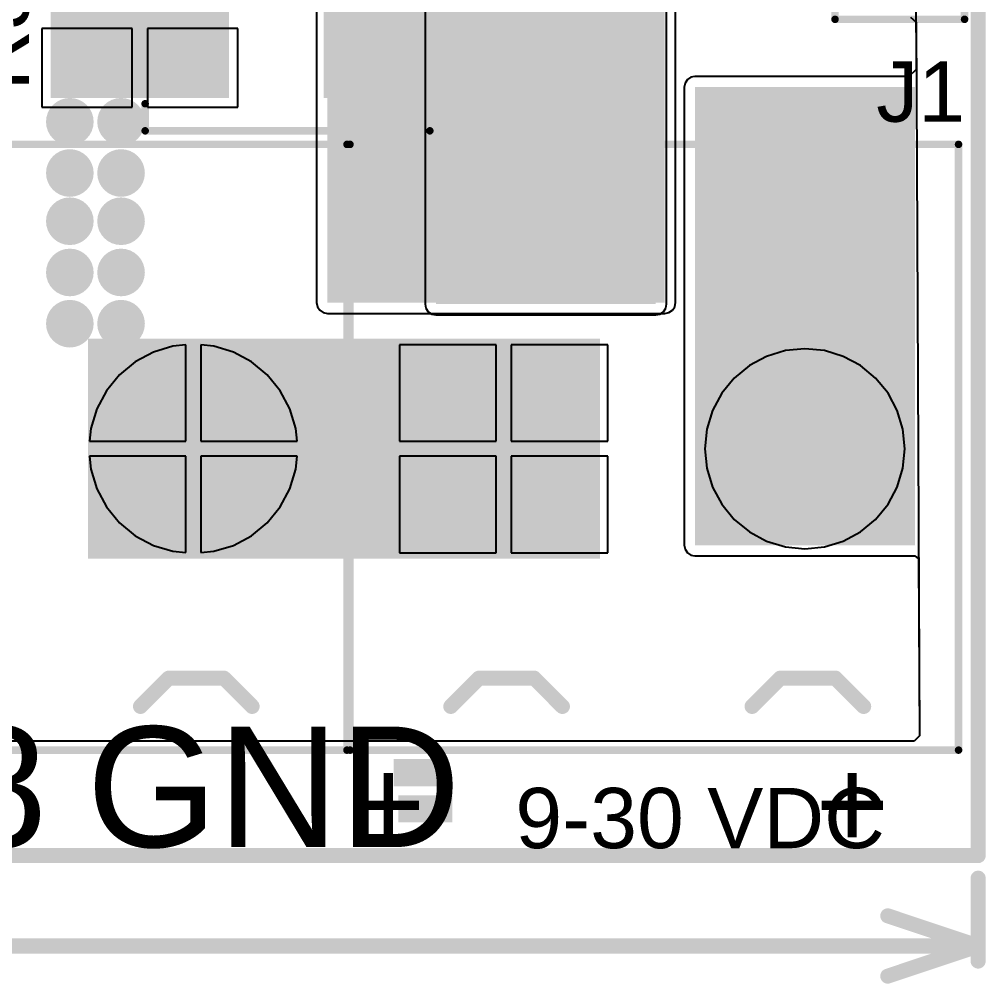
# Model space of a CAD drawing. Header units: millimetres. Extents: x -0.29 to 3.46, y -0.11 to 2.46.
# Drawn here: x 2.817 to 3.459, y -0.085 to 0.555 of the extents above; entities that cross this region are included whole.
import ezdxf

# ---------------------------------------------------------------- set-up
doc = ezdxf.new("R2010")
doc.units = ezdxf.units.MM
doc.header["$MEASUREMENT"] = 0
for name, color, linetype in [('BottomLayer', 5, 'Continuous'), ('BottomPaste', 16, 'Continuous'), ('BottomSolder', 6, 'Continuous'), ('Mechanical1', 6, 'Continuous'), ('Mechanical2', 216, 'Continuous'), ('MultiLayer', 9, 'Continuous'), ('PadHoleLayer', 156, 'Continuous'), ('TopLayer', 1, 'Continuous'), ('TopOverlay', 2, 'Continuous'), ('TopPaste', 8, 'Continuous'), ('TopSolder', 216, 'Continuous'), ('ViaHoleLayer', 16, 'Continuous')]:
    doc.layers.add(name, color=color, linetype=linetype)
doc.styles.add('Arial', font='arial.ttf', dxfattribs={"height": 0.2})

# ---------------------------------------------------------------- blocks, each defined once
blk = doc.blocks.new('P____4_P___83')
at = {"layer": 'TopLayer'}
h = blk.add_hatch(color=1, dxfattribs=at)
edge = h.paths.add_edge_path()
edge.add_arc((-0.14764, 0), 0.0315, 0, 360)
h = blk.add_hatch(color=1, dxfattribs=at)
edge = h.paths.add_edge_path()
edge.add_arc((-0.04921, 0), 0.0315, 0, 360)
h = blk.add_hatch(color=1, dxfattribs=at)
edge = h.paths.add_edge_path()
edge.add_arc((0.04921, 0), 0.0315, 0, 360)
h = blk.add_hatch(color=1, dxfattribs=at)
edge = h.paths.add_edge_path()
edge.add_arc((0.14764, 0), 0.0315, 0, 360)
at = {"layer": 'TopPaste'}
h = blk.add_hatch(color=8, dxfattribs=at)
edge = h.paths.add_edge_path()
edge.add_arc((-0.14764, 0), 0.0315, 0, 360)
h = blk.add_hatch(color=8, dxfattribs=at)
edge = h.paths.add_edge_path()
edge.add_arc((-0.04921, 0), 0.0315, 0, 360)
h = blk.add_hatch(color=8, dxfattribs=at)
edge = h.paths.add_edge_path()
edge.add_arc((0.04921, 0), 0.0315, 0, 360)
h = blk.add_hatch(color=8, dxfattribs=at)
edge = h.paths.add_edge_path()
edge.add_arc((0.14764, 0), 0.0315, 0, 360)
at = {"layer": 'TopSolder'}
h = blk.add_hatch(color=216, dxfattribs=at)
edge = h.paths.add_edge_path()
edge.add_arc((-0.14764, 0), 0.0355, 0, 360)
h = blk.add_hatch(color=216, dxfattribs=at)
edge = h.paths.add_edge_path()
edge.add_arc((-0.04921, 0), 0.0355, 0, 360)
h = blk.add_hatch(color=216, dxfattribs=at)
edge = h.paths.add_edge_path()
edge.add_arc((0.04921, 0), 0.0355, 0, 360)
h = blk.add_hatch(color=216, dxfattribs=at)
edge = h.paths.add_edge_path()
edge.add_arc((0.14764, 0), 0.0355, 0, 360)
at = {"layer": 'TopOverlay', "const_width": 0.005}
for points in [[(0.19, 0.043), (-0.19, 0.043)], [(-0.19, -0.043), (-0.19, 0.043)], [(0.19, -0.043), (0.19, 0.043)], [(-0.196, -0.005), (-0.201, 0)], [(-0.201, -0.01), (-0.201, 0)], [(-0.201, -0.01), (-0.196, -0.005)], [(0.19, -0.043), (-0.19, -0.043)]]:
    blk.add_lwpolyline(points, dxfattribs=at)
at = {"layer": 'TopOverlay', "const_width": 0.0025}
for points in [[(-0.19125, 0.043, 1), (-0.18875, 0.043, 1)], [(-0.19125, 0.043, 1), (-0.18875, 0.043, 1)], [(0.18875, 0.043, 1), (0.19125, 0.043, 1)], [(0.18875, 0.043, 1), (0.19125, 0.043, 1)], [(-0.20225, 0, 1), (-0.19975, 0, 1)], [(-0.20225, 0, 1), (-0.19975, 0, 1)], [(-0.19725, -0.005, 1), (-0.19475, -0.005, 1)], [(-0.19725, -0.005, 1), (-0.19475, -0.005, 1)], [(-0.20225, -0.01, 1), (-0.19975, -0.01, 1)], [(-0.20225, -0.01, 1), (-0.19975, -0.01, 1)], [(-0.19125, -0.043, 1), (-0.18875, -0.043, 1)], [(-0.19125, -0.043, 1), (-0.18875, -0.043, 1)], [(0.18875, -0.043, 1), (0.19125, -0.043, 1)], [(0.18875, -0.043, 1), (0.19125, -0.043, 1)]]:
    blk.add_lwpolyline(points, format="xyb", close=True, dxfattribs=at)
blk = doc.blocks.new('DB128L_5_08_3P_BK_S_86')
at = {"layer": 'BottomLayer'}
blk.add_hatch(color=5, dxfattribs=at).paths.add_polyline_path([(-0.14094, 0.05906), (-0.14094, -0.05906), (-0.25906, -0.05906), (-0.25906, 0.05906)])
h = blk.add_hatch(color=5, dxfattribs=at)
edge = h.paths.add_edge_path()
edge.add_arc((0, 0), 0.05906, 0, 360)
h = blk.add_hatch(color=5, dxfattribs=at)
edge = h.paths.add_edge_path()
edge.add_arc((0.2, 0), 0.05906, 0, 360)
at = {"layer": 'BottomSolder'}
blk.add_hatch(color=6, dxfattribs=at).paths.add_polyline_path([(-0.13694, 0.06306), (-0.13694, -0.06306), (-0.26306, -0.06306), (-0.26306, 0.06306)])
h = blk.add_hatch(color=6, dxfattribs=at)
edge = h.paths.add_edge_path()
edge.add_arc((0, 0), 0.06306, 0, 360)
h = blk.add_hatch(color=6, dxfattribs=at)
edge = h.paths.add_edge_path()
edge.add_arc((0.2, 0), 0.06306, 0, 360)
at = {"layer": 'MultiLayer'}
blk.add_hatch(color=9, dxfattribs=at).paths.add_polyline_path([(-0.14094, 0.05906), (-0.14094, -0.05906), (-0.25906, -0.05906), (-0.25906, 0.05906)])
h = blk.add_hatch(color=9, dxfattribs=at)
edge = h.paths.add_edge_path()
edge.add_arc((0, 0), 0.05906, 0, 360)
h = blk.add_hatch(color=9, dxfattribs=at)
edge = h.paths.add_edge_path()
edge.add_arc((0.2, 0), 0.05906, 0, 360)
at = {"layer": 'PadHoleLayer'}
h = blk.add_hatch(color=156, dxfattribs=at)
edge = h.paths.add_edge_path()
edge.add_arc((-0.2, 0), 0.0315, 0, 360)
h = blk.add_hatch(color=156, dxfattribs=at)
edge = h.paths.add_edge_path()
edge.add_arc((0, 0), 0.0315, 0, 360)
h = blk.add_hatch(color=156, dxfattribs=at)
edge = h.paths.add_edge_path()
edge.add_arc((0.2, 0), 0.0315, 0, 360)
at = {"layer": 'TopLayer'}
blk.add_hatch(color=1, dxfattribs=at).paths.add_polyline_path([(-0.14094, 0.05906), (-0.14094, -0.05906), (-0.25906, -0.05906), (-0.25906, 0.05906)])
h = blk.add_hatch(color=1, dxfattribs=at)
edge = h.paths.add_edge_path()
edge.add_arc((0, 0), 0.05906, 0, 360)
h = blk.add_hatch(color=1, dxfattribs=at)
edge = h.paths.add_edge_path()
edge.add_arc((0.2, 0), 0.05906, 0, 360)
at = {"layer": 'TopSolder'}
blk.add_hatch(color=216, dxfattribs=at).paths.add_polyline_path([(-0.13694, 0.06306), (-0.13694, -0.06306), (-0.26306, -0.06306), (-0.26306, 0.06306)])
h = blk.add_hatch(color=216, dxfattribs=at)
edge = h.paths.add_edge_path()
edge.add_arc((0, 0), 0.06306, 0, 360)
h = blk.add_hatch(color=216, dxfattribs=at)
edge = h.paths.add_edge_path()
edge.add_arc((0.2, 0), 0.06306, 0, 360)
at = {"layer": 'TopOverlay'}
for points, const_width in [([(-0.302, 0.202), (0.302, 0.202)], 0.005), ([(-0.302, -0.2), (-0.302, 0.202)], 0.005), ([(0.302, -0.2), (0.302, 0.202)], 0.005), ([(-0.23508, -0.171), (-0.21632, -0.15223)], 0.01), ([(-0.21632, -0.15223), (-0.17977, -0.15223)], 0.01), ([(-0.17977, -0.15223), (-0.161, -0.171)], 0.01), ([(-0.03508, -0.171), (-0.01632, -0.15223)], 0.01), ([(-0.01632, -0.15223), (0.02023, -0.15223)], 0.01), ([(0.02023, -0.15223), (0.039, -0.171)], 0.01), ([(0.16492, -0.171), (0.18368, -0.15223)], 0.01), ([(0.18368, -0.15223), (0.22023, -0.15223)], 0.01), ([(0.22023, -0.15223), (0.239, -0.171)], 0.01), ([(-0.302, -0.2), (0.302, -0.2)], 0.005)]:
    blk.add_lwpolyline(points, dxfattribs=dict(at, const_width=const_width))
for points, const_width in [([(-0.30325, 0.202, 1), (-0.30075, 0.202, 1)], 0.0025), ([(-0.30325, 0.202, 1), (-0.30075, 0.202, 1)], 0.0025), ([(0.30075, 0.202, 1), (0.30325, 0.202, 1)], 0.0025), ([(0.30075, 0.202, 1), (0.30325, 0.202, 1)], 0.0025), ([(-0.21882, -0.15223, 1), (-0.21382, -0.15223, 1)], 0.005), ([(-0.21882, -0.15223, 1), (-0.21382, -0.15223, 1)], 0.005), ([(-0.18227, -0.15223, 1), (-0.17727, -0.15223, 1)], 0.005), ([(-0.18227, -0.15223, 1), (-0.17727, -0.15223, 1)], 0.005), ([(-0.01882, -0.15223, 1), (-0.01382, -0.15223, 1)], 0.005), ([(-0.01882, -0.15223, 1), (-0.01382, -0.15223, 1)], 0.005), ([(0.01773, -0.15223, 1), (0.02273, -0.15223, 1)], 0.005), ([(0.01773, -0.15223, 1), (0.02273, -0.15223, 1)], 0.005), ([(0.18118, -0.15223, 1), (0.18618, -0.15223, 1)], 0.005), ([(0.18118, -0.15223, 1), (0.18618, -0.15223, 1)], 0.005), ([(0.21773, -0.15223, 1), (0.22273, -0.15223, 1)], 0.005), ([(0.21773, -0.15223, 1), (0.22273, -0.15223, 1)], 0.005), ([(-0.23758, -0.171, 1), (-0.23258, -0.171, 1)], 0.005), ([(-0.1635, -0.171, 1), (-0.1585, -0.171, 1)], 0.005), ([(-0.03758, -0.171, 1), (-0.03258, -0.171, 1)], 0.005), ([(0.0365, -0.171, 1), (0.0415, -0.171, 1)], 0.005), ([(0.16242, -0.171, 1), (0.16742, -0.171, 1)], 0.005), ([(0.2365, -0.171, 1), (0.2415, -0.171, 1)], 0.005), ([(-0.30325, -0.2, 1), (-0.30075, -0.2, 1)], 0.0025), ([(-0.30325, -0.2, 1), (-0.30075, -0.2, 1)], 0.0025), ([(0.30075, -0.2, 1), (0.30325, -0.2, 1)], 0.0025), ([(0.30075, -0.2, 1), (0.30325, -0.2, 1)], 0.0025)]:
    blk.add_lwpolyline(points, format="xyb", close=True, dxfattribs=dict(at, const_width=const_width))
blk = doc.blocks.new('DB128L_5_08_2P_BK_S_91')
at = {"layer": 'BottomLayer'}
blk.add_hatch(color=5, dxfattribs=at).paths.add_polyline_path([(-0.04094, 0.05906), (-0.04094, -0.05906), (-0.15906, -0.05906), (-0.15906, 0.05906)])
h = blk.add_hatch(color=5, dxfattribs=at)
edge = h.paths.add_edge_path()
edge.add_arc((0.1, 0), 0.05906, 0, 360)
at = {"layer": 'BottomSolder'}
blk.add_hatch(color=6, dxfattribs=at).paths.add_polyline_path([(-0.03694, 0.06306), (-0.03694, -0.06306), (-0.16306, -0.06306), (-0.16306, 0.06306)])
h = blk.add_hatch(color=6, dxfattribs=at)
edge = h.paths.add_edge_path()
edge.add_arc((0.1, 0), 0.06306, 0, 360)
at = {"layer": 'MultiLayer'}
blk.add_hatch(color=9, dxfattribs=at).paths.add_polyline_path([(-0.04094, 0.05906), (-0.04094, -0.05906), (-0.15906, -0.05906), (-0.15906, 0.05906)])
h = blk.add_hatch(color=9, dxfattribs=at)
edge = h.paths.add_edge_path()
edge.add_arc((0.1, 0), 0.05906, 0, 360)
at = {"layer": 'PadHoleLayer'}
h = blk.add_hatch(color=156, dxfattribs=at)
edge = h.paths.add_edge_path()
edge.add_arc((-0.1, 0), 0.0315, 0, 360)
h = blk.add_hatch(color=156, dxfattribs=at)
edge = h.paths.add_edge_path()
edge.add_arc((0.1, 0), 0.0315, 0, 360)
at = {"layer": 'TopLayer'}
blk.add_hatch(color=1, dxfattribs=at).paths.add_polyline_path([(-0.04094, 0.05906), (-0.04094, -0.05906), (-0.15906, -0.05906), (-0.15906, 0.05906)])
h = blk.add_hatch(color=1, dxfattribs=at)
edge = h.paths.add_edge_path()
edge.add_arc((0.1, 0), 0.05906, 0, 360)
at = {"layer": 'TopSolder'}
blk.add_hatch(color=216, dxfattribs=at).paths.add_polyline_path([(-0.03694, 0.06306), (-0.03694, -0.06306), (-0.16306, -0.06306), (-0.16306, 0.06306)])
h = blk.add_hatch(color=216, dxfattribs=at)
edge = h.paths.add_edge_path()
edge.add_arc((0.1, 0), 0.06306, 0, 360)
at = {"layer": 'TopOverlay'}
for points, const_width in [([(-0.202, 0.202), (0.202, 0.202)], 0.005), ([(-0.202, -0.2), (-0.202, 0.202)], 0.005), ([(0.202, -0.2), (0.202, 0.202)], 0.005), ([(-0.13508, -0.171), (-0.11632, -0.15223)], 0.01), ([(-0.11632, -0.15223), (-0.07977, -0.15223)], 0.01), ([(-0.07977, -0.15223), (-0.061, -0.171)], 0.01), ([(0.06492, -0.171), (0.08368, -0.15223)], 0.01), ([(0.08368, -0.15223), (0.12023, -0.15223)], 0.01), ([(0.12023, -0.15223), (0.139, -0.171)], 0.01), ([(-0.202, -0.2), (0.202, -0.2)], 0.005)]:
    blk.add_lwpolyline(points, dxfattribs=dict(at, const_width=const_width))
for points, const_width in [([(-0.20325, 0.202, 1), (-0.20075, 0.202, 1)], 0.0025), ([(-0.20325, 0.202, 1), (-0.20075, 0.202, 1)], 0.0025), ([(0.20075, 0.202, 1), (0.20325, 0.202, 1)], 0.0025), ([(0.20075, 0.202, 1), (0.20325, 0.202, 1)], 0.0025), ([(-0.11882, -0.15223, 1), (-0.11382, -0.15223, 1)], 0.005), ([(-0.11882, -0.15223, 1), (-0.11382, -0.15223, 1)], 0.005), ([(-0.08227, -0.15223, 1), (-0.07727, -0.15223, 1)], 0.005), ([(-0.08227, -0.15223, 1), (-0.07727, -0.15223, 1)], 0.005), ([(0.08118, -0.15223, 1), (0.08618, -0.15223, 1)], 0.005), ([(0.08118, -0.15223, 1), (0.08618, -0.15223, 1)], 0.005), ([(0.11773, -0.15223, 1), (0.12273, -0.15223, 1)], 0.005), ([(0.11773, -0.15223, 1), (0.12273, -0.15223, 1)], 0.005), ([(-0.13758, -0.171, 1), (-0.13258, -0.171, 1)], 0.005), ([(-0.0635, -0.171, 1), (-0.0585, -0.171, 1)], 0.005), ([(0.06242, -0.171, 1), (0.06742, -0.171, 1)], 0.005), ([(0.1365, -0.171, 1), (0.1415, -0.171, 1)], 0.005), ([(-0.20325, -0.2, 1), (-0.20075, -0.2, 1)], 0.0025), ([(-0.20325, -0.2, 1), (-0.20075, -0.2, 1)], 0.0025), ([(0.20075, -0.2, 1), (0.20325, -0.2, 1)], 0.0025), ([(0.20075, -0.2, 1), (0.20325, -0.2, 1)], 0.0025)]:
    blk.add_lwpolyline(points, format="xyb", close=True, dxfattribs=dict(at, const_width=const_width))
blk = doc.blocks.new('F____1812__B_95')
at = {"layer": 'BottomLayer'}
for points in [[(-0.13307, 0.06299), (-0.06299, 0.06299), (-0.06299, -0.06299), (-0.13307, -0.06299)], [(0.06299, 0.06299), (0.13307, 0.06299), (0.13307, -0.06299), (0.06299, -0.06299)]]:
    blk.add_hatch(color=5, dxfattribs=at).paths.add_polyline_path(points)
at = {"layer": 'BottomPaste'}
for points in [[(-0.13307, 0.06299), (-0.06299, 0.06299), (-0.06299, -0.06299), (-0.13307, -0.06299)], [(0.06299, 0.06299), (0.13307, 0.06299), (0.13307, -0.06299), (0.06299, -0.06299)]]:
    blk.add_hatch(color=16, dxfattribs=at).paths.add_polyline_path(points)
at = {"layer": 'BottomSolder'}
for points in [[(-0.13707, 0.06699), (-0.05899, 0.06699), (-0.05899, -0.06699), (-0.13707, -0.06699)], [(0.05899, 0.06699), (0.13707, 0.06699), (0.13707, -0.06699), (0.05899, -0.06699)]]:
    blk.add_hatch(color=6, dxfattribs=at).paths.add_polyline_path(points)
blk = doc.blocks.new('SMB__109')
at = {"layer": 'TopLayer'}
for points in [[(-0.14567, -0.04724), (-0.14567, 0.04724), (-0.03543, 0.04724), (-0.03543, -0.04724)], [(0.03543, -0.04724), (0.03543, 0.04724), (0.14567, 0.04724), (0.14567, -0.04724)]]:
    blk.add_hatch(color=1, dxfattribs=at).paths.add_polyline_path(points)
at = {"layer": 'TopOverlay'}
for points in [[(0.102, 0.049), (0.19, 0.049), (0.19, 0.075), (0.102, 0.075)], [(0.147, -0.065), (0.19, -0.065), (0.19, 0.053), (0.147, 0.053)], [(0.102, -0.075), (0.19, -0.075), (0.19, -0.049), (0.102, -0.049)]]:
    blk.add_hatch(color=2, dxfattribs=at).paths.add_polyline_path(points)
at = {"layer": 'TopPaste'}
for points in [[(-0.14567, -0.04724), (-0.14567, 0.04724), (-0.03543, 0.04724), (-0.03543, -0.04724)], [(0.03543, -0.04724), (0.03543, 0.04724), (0.14567, 0.04724), (0.14567, -0.04724)]]:
    blk.add_hatch(color=8, dxfattribs=at).paths.add_polyline_path(points)
at = {"layer": 'TopSolder'}
for points in [[(-0.14967, -0.05124), (-0.14967, 0.05124), (-0.03143, 0.05124), (-0.03143, -0.05124)], [(0.03143, -0.05124), (0.03143, 0.05124), (0.14967, 0.05124), (0.14967, -0.05124)]]:
    blk.add_hatch(color=216, dxfattribs=at).paths.add_polyline_path(points)
at = {"layer": 'TopOverlay', "const_width": 0.005}
for points in [[(-0.087, 0.073), (0.102, 0.073)], [(-0.087, 0.055), (-0.087, 0.073)], [(-0.087, -0.073), (-0.087, -0.055)], [(-0.087, -0.073), (0.102, -0.073)]]:
    blk.add_lwpolyline(points, dxfattribs=at)
at = {"layer": 'TopOverlay', "const_width": 0.0025}
for points in [[(-0.08825, 0.073, 1), (-0.08575, 0.073, 1)], [(-0.08825, 0.073, 1), (-0.08575, 0.073, 1)], [(0.10075, 0.073, 1), (0.10325, 0.073, 1)], [(-0.08825, 0.055, 1), (-0.08575, 0.055, 1)], [(-0.08825, -0.055, 1), (-0.08575, -0.055, 1)], [(-0.08825, -0.073, 1), (-0.08575, -0.073, 1)], [(-0.08825, -0.073, 1), (-0.08575, -0.073, 1)], [(0.10075, -0.073, 1), (0.10325, -0.073, 1)]]:
    blk.add_lwpolyline(points, format="xyb", close=True, dxfattribs=at)

msp = doc.modelspace()

# ---------------------------------------------------------------- hatches: boundary and pattern name
at = {"layer": 'BottomLayer'}
for points in [[(3.24, 0.636), (3.094, 0.636), (3.094, 0.366), (3.24, 0.366)], [(3.266, 0.206), (3.412, 0.206), (3.412, 0.51), (3.266, 0.51)], [(3.203, 0.197), (3.203, 0.343), (2.863, 0.343), (2.863, 0.197)]]:
    msp.add_hatch(color=5, dxfattribs=at).paths.add_polyline_path(points)
h = msp.add_hatch(color=5, dxfattribs=at)
edge = h.paths.add_edge_path()
edge.add_arc((3.194, 0.538), 0.01181, 0, 360)
h = msp.add_hatch(color=5, dxfattribs=at)
edge = h.paths.add_edge_path()
edge.add_arc((3.228, 0.538), 0.01181, 0, 360)
h = msp.add_hatch(color=5, dxfattribs=at)
edge = h.paths.add_edge_path()
edge.add_arc((3.194, 0.504), 0.01181, 0, 360)
h = msp.add_hatch(color=5, dxfattribs=at)
edge = h.paths.add_edge_path()
edge.add_arc((3.228, 0.504), 0.01181, 0, 360)
h = msp.add_hatch(color=5, dxfattribs=at)
edge = h.paths.add_edge_path()
edge.add_arc((2.851, 0.487), 0.01181, 0, 360)
h = msp.add_hatch(color=5, dxfattribs=at)
edge = h.paths.add_edge_path()
edge.add_arc((2.885, 0.487), 0.01181, 0, 360)
h = msp.add_hatch(color=5, dxfattribs=at)
edge = h.paths.add_edge_path()
edge.add_arc((2.851, 0.453), 0.01181, 0, 360)
h = msp.add_hatch(color=5, dxfattribs=at)
edge = h.paths.add_edge_path()
edge.add_arc((2.885, 0.453), 0.01181, 0, 360)
h = msp.add_hatch(color=5, dxfattribs=at)
edge = h.paths.add_edge_path()
edge.add_arc((2.851, 0.421), 0.01181, 0, 360)
h = msp.add_hatch(color=5, dxfattribs=at)
edge = h.paths.add_edge_path()
edge.add_arc((2.885, 0.421), 0.01181, 0, 360)
h = msp.add_hatch(color=5, dxfattribs=at)
edge = h.paths.add_edge_path()
edge.add_arc((2.851, 0.387), 0.01181, 0, 360)
h = msp.add_hatch(color=5, dxfattribs=at)
edge = h.paths.add_edge_path()
edge.add_arc((2.885, 0.387), 0.01181, 0, 360)
h = msp.add_hatch(color=5, dxfattribs=at)
edge = h.paths.add_edge_path()
edge.add_arc((2.851, 0.353), 0.01181, 0, 360)
h = msp.add_hatch(color=5, dxfattribs=at)
edge = h.paths.add_edge_path()
edge.add_arc((2.885, 0.353), 0.01181, 0, 360)
at = {"layer": 'BottomSolder'}
h = msp.add_hatch(color=6, dxfattribs=at)
edge = h.paths.add_edge_path()
edge.add_arc((3.194, 0.538), 0.01581, 0, 360)
h = msp.add_hatch(color=6, dxfattribs=at)
edge = h.paths.add_edge_path()
edge.add_arc((3.228, 0.538), 0.01581, 0, 360)
h = msp.add_hatch(color=6, dxfattribs=at)
edge = h.paths.add_edge_path()
edge.add_arc((3.194, 0.504), 0.01581, 0, 360)
h = msp.add_hatch(color=6, dxfattribs=at)
edge = h.paths.add_edge_path()
edge.add_arc((3.228, 0.504), 0.01581, 0, 360)
h = msp.add_hatch(color=6, dxfattribs=at)
edge = h.paths.add_edge_path()
edge.add_arc((2.851, 0.487), 0.01581, 0, 360)
h = msp.add_hatch(color=6, dxfattribs=at)
edge = h.paths.add_edge_path()
edge.add_arc((2.885, 0.487), 0.01581, 0, 360)
h = msp.add_hatch(color=6, dxfattribs=at)
edge = h.paths.add_edge_path()
edge.add_arc((2.851, 0.453), 0.01581, 0, 360)
h = msp.add_hatch(color=6, dxfattribs=at)
edge = h.paths.add_edge_path()
edge.add_arc((2.885, 0.453), 0.01581, 0, 360)
h = msp.add_hatch(color=6, dxfattribs=at)
edge = h.paths.add_edge_path()
edge.add_arc((2.851, 0.421), 0.01581, 0, 360)
h = msp.add_hatch(color=6, dxfattribs=at)
edge = h.paths.add_edge_path()
edge.add_arc((2.885, 0.421), 0.01581, 0, 360)
h = msp.add_hatch(color=6, dxfattribs=at)
edge = h.paths.add_edge_path()
edge.add_arc((2.851, 0.387), 0.01581, 0, 360)
h = msp.add_hatch(color=6, dxfattribs=at)
edge = h.paths.add_edge_path()
edge.add_arc((2.885, 0.387), 0.01581, 0, 360)
h = msp.add_hatch(color=6, dxfattribs=at)
edge = h.paths.add_edge_path()
edge.add_arc((2.851, 0.353), 0.01581, 0, 360)
h = msp.add_hatch(color=6, dxfattribs=at)
edge = h.paths.add_edge_path()
edge.add_arc((2.885, 0.353), 0.01581, 0, 360)
at = {"layer": 'TopLayer'}
msp.add_hatch(color=1, dxfattribs=at).paths.add_polyline_path([(3.022, 0.367), (3.246, 0.367), (3.246, 0.831), (3.022, 0.831)])
h = msp.add_hatch(color=1, dxfattribs=at)
edge = h.paths.add_edge_path()
edge.add_arc((3.194, 0.538), 0.01181, 0, 360)
h = msp.add_hatch(color=1, dxfattribs=at)
edge = h.paths.add_edge_path()
edge.add_arc((3.228, 0.538), 0.01181, 0, 360)
h = msp.add_hatch(color=1, dxfattribs=at)
edge = h.paths.add_edge_path()
edge.add_arc((3.194, 0.504), 0.01181, 0, 360)
h = msp.add_hatch(color=1, dxfattribs=at)
edge = h.paths.add_edge_path()
edge.add_arc((3.228, 0.504), 0.01181, 0, 360)
h = msp.add_hatch(color=1, dxfattribs=at)
edge = h.paths.add_edge_path()
edge.add_arc((2.851, 0.487), 0.01181, 0, 360)
h = msp.add_hatch(color=1, dxfattribs=at)
edge = h.paths.add_edge_path()
edge.add_arc((2.885, 0.487), 0.01181, 0, 360)
h = msp.add_hatch(color=1, dxfattribs=at)
edge = h.paths.add_edge_path()
edge.add_arc((2.851, 0.453), 0.01181, 0, 360)
h = msp.add_hatch(color=1, dxfattribs=at)
edge = h.paths.add_edge_path()
edge.add_arc((2.885, 0.453), 0.01181, 0, 360)
h = msp.add_hatch(color=1, dxfattribs=at)
edge = h.paths.add_edge_path()
edge.add_arc((2.851, 0.421), 0.01181, 0, 360)
h = msp.add_hatch(color=1, dxfattribs=at)
edge = h.paths.add_edge_path()
edge.add_arc((2.885, 0.421), 0.01181, 0, 360)
h = msp.add_hatch(color=1, dxfattribs=at)
edge = h.paths.add_edge_path()
edge.add_arc((2.851, 0.387), 0.01181, 0, 360)
h = msp.add_hatch(color=1, dxfattribs=at)
edge = h.paths.add_edge_path()
edge.add_arc((2.885, 0.387), 0.01181, 0, 360)
h = msp.add_hatch(color=1, dxfattribs=at)
edge = h.paths.add_edge_path()
edge.add_arc((2.851, 0.353), 0.01181, 0, 360)
h = msp.add_hatch(color=1, dxfattribs=at)
edge = h.paths.add_edge_path()
edge.add_arc((2.885, 0.353), 0.01181, 0, 360)
at = {"layer": 'TopOverlay'}
for points in [[(3.066, 0.046), (3.102, 0.046), (3.102, 0.064), (3.066, 0.064)], [(3.069, 0.022), (3.105, 0.022), (3.105, 0.04), (3.069, 0.04)]]:
    msp.add_hatch(color=2, dxfattribs=at).paths.add_polyline_path(points)
at = {"layer": 'TopSolder'}
h = msp.add_hatch(color=216, dxfattribs=at)
edge = h.paths.add_edge_path()
edge.add_arc((3.194, 0.538), 0.01581, 0, 360)
h = msp.add_hatch(color=216, dxfattribs=at)
edge = h.paths.add_edge_path()
edge.add_arc((3.228, 0.538), 0.01581, 0, 360)
h = msp.add_hatch(color=216, dxfattribs=at)
edge = h.paths.add_edge_path()
edge.add_arc((3.194, 0.504), 0.01581, 0, 360)
h = msp.add_hatch(color=216, dxfattribs=at)
edge = h.paths.add_edge_path()
edge.add_arc((3.228, 0.504), 0.01581, 0, 360)
h = msp.add_hatch(color=216, dxfattribs=at)
edge = h.paths.add_edge_path()
edge.add_arc((2.851, 0.487), 0.01581, 0, 360)
h = msp.add_hatch(color=216, dxfattribs=at)
edge = h.paths.add_edge_path()
edge.add_arc((2.885, 0.487), 0.01581, 0, 360)
h = msp.add_hatch(color=216, dxfattribs=at)
edge = h.paths.add_edge_path()
edge.add_arc((2.851, 0.453), 0.01581, 0, 360)
h = msp.add_hatch(color=216, dxfattribs=at)
edge = h.paths.add_edge_path()
edge.add_arc((2.885, 0.453), 0.01581, 0, 360)
h = msp.add_hatch(color=216, dxfattribs=at)
edge = h.paths.add_edge_path()
edge.add_arc((2.851, 0.421), 0.01581, 0, 360)
h = msp.add_hatch(color=216, dxfattribs=at)
edge = h.paths.add_edge_path()
edge.add_arc((2.885, 0.421), 0.01581, 0, 360)
h = msp.add_hatch(color=216, dxfattribs=at)
edge = h.paths.add_edge_path()
edge.add_arc((2.851, 0.387), 0.01581, 0, 360)
h = msp.add_hatch(color=216, dxfattribs=at)
edge = h.paths.add_edge_path()
edge.add_arc((2.885, 0.387), 0.01581, 0, 360)
h = msp.add_hatch(color=216, dxfattribs=at)
edge = h.paths.add_edge_path()
edge.add_arc((2.851, 0.353), 0.01581, 0, 360)
h = msp.add_hatch(color=216, dxfattribs=at)
edge = h.paths.add_edge_path()
edge.add_arc((2.885, 0.353), 0.01581, 0, 360)
at = {"layer": 'ViaHoleLayer'}
h = msp.add_hatch(color=16, dxfattribs=at)
edge = h.paths.add_edge_path()
edge.add_arc((3.194, 0.538), 0.00591, 0, 360)
h = msp.add_hatch(color=16, dxfattribs=at)
edge = h.paths.add_edge_path()
edge.add_arc((3.228, 0.538), 0.00591, 0, 360)
h = msp.add_hatch(color=16, dxfattribs=at)
edge = h.paths.add_edge_path()
edge.add_arc((3.194, 0.504), 0.00591, 0, 360)
h = msp.add_hatch(color=16, dxfattribs=at)
edge = h.paths.add_edge_path()
edge.add_arc((3.228, 0.504), 0.00591, 0, 360)
h = msp.add_hatch(color=16, dxfattribs=at)
edge = h.paths.add_edge_path()
edge.add_arc((2.851, 0.487), 0.00591, 0, 360)
h = msp.add_hatch(color=16, dxfattribs=at)
edge = h.paths.add_edge_path()
edge.add_arc((2.885, 0.487), 0.00591, 0, 360)
h = msp.add_hatch(color=16, dxfattribs=at)
edge = h.paths.add_edge_path()
edge.add_arc((2.851, 0.453), 0.00591, 0, 360)
h = msp.add_hatch(color=16, dxfattribs=at)
edge = h.paths.add_edge_path()
edge.add_arc((2.885, 0.453), 0.00591, 0, 360)
h = msp.add_hatch(color=16, dxfattribs=at)
edge = h.paths.add_edge_path()
edge.add_arc((2.851, 0.421), 0.00591, 0, 360)
h = msp.add_hatch(color=16, dxfattribs=at)
edge = h.paths.add_edge_path()
edge.add_arc((2.885, 0.421), 0.00591, 0, 360)
h = msp.add_hatch(color=16, dxfattribs=at)
edge = h.paths.add_edge_path()
edge.add_arc((2.851, 0.387), 0.00591, 0, 360)
h = msp.add_hatch(color=16, dxfattribs=at)
edge = h.paths.add_edge_path()
edge.add_arc((2.885, 0.387), 0.00591, 0, 360)
h = msp.add_hatch(color=16, dxfattribs=at)
edge = h.paths.add_edge_path()
edge.add_arc((2.851, 0.353), 0.00591, 0, 360)
h = msp.add_hatch(color=16, dxfattribs=at)
edge = h.paths.add_edge_path()
edge.add_arc((2.885, 0.353), 0.00591, 0, 360)

# ---------------------------------------------------------------- linework, layer by layer
at = {"layer": 'BottomLayer'}
for p, q in [((3.41172, 0.77386), (3.41291, 0.52176)), ((3.08686, 0.636), (3.08686, 0.366)), ((3.24714, 0.53821), (3.24714, 0.57179)), ((3.24718, 0.538), (3.24714, 0.53821)), ((3.24714, 0.53779), (3.24718, 0.538)), ((3.24714, 0.50421), (3.24714, 0.53779)), ((3.41291, 0.52176), (3.40793, 0.51714)), ((3.26095, 0.51505), (3.25941, 0.51273)), ((3.26327, 0.51659), (3.26095, 0.51505)), ((3.266, 0.51714), (3.26327, 0.51659)), ((3.40793, 0.51714), (3.266, 0.51714)), ((3.25941, 0.51273), (3.25886, 0.51)), ((3.25886, 0.51), (3.25886, 0.206)), ((3.24718, 0.504), (3.24714, 0.50421)), ((3.24714, 0.50379), (3.24718, 0.504)), ((3.24714, 0.366), (3.24714, 0.50379)), ((3.08686, 0.366), (3.08741, 0.36327)), ((3.24659, 0.36327), (3.24714, 0.366)), ((3.08741, 0.36327), (3.08895, 0.36095)), ((3.08895, 0.36095), (3.09127, 0.35941)), ((3.09127, 0.35941), (3.094, 0.35886)), ((3.24, 0.35886), (3.24273, 0.35941)), ((3.24273, 0.35941), (3.24505, 0.36095)), ((3.24505, 0.36095), (3.24659, 0.36327)), ((3.094, 0.35886), (3.24, 0.35886)), ((2.90645, 0.33411), (2.89445, 0.3277)), ((2.91946, 0.33806), (2.90645, 0.33411)), ((2.928, 0.3389), (2.91946, 0.33806)), ((2.928, 0.275), (2.928, 0.3389)), ((2.94654, 0.33806), (2.938, 0.3389)), ((2.938, 0.3389), (2.938, 0.275)), ((2.95955, 0.33411), (2.94654, 0.33806)), ((2.97155, 0.3277), (2.95955, 0.33411)), ((3.134, 0.33906), (3.06994, 0.33906)), ((3.06994, 0.33906), (3.06994, 0.275)), ((3.134, 0.275), (3.134, 0.33906)), ((3.20806, 0.33906), (3.144, 0.33906)), ((3.144, 0.33906), (3.144, 0.275)), ((3.20806, 0.275), (3.20806, 0.33906)), ((2.89445, 0.3277), (2.88393, 0.31907)), ((2.98207, 0.31907), (2.97155, 0.3277)), ((2.88393, 0.31907), (2.8753, 0.30855)), ((2.9907, 0.30855), (2.98207, 0.31907)), ((2.8753, 0.30855), (2.86889, 0.29655)), ((2.99711, 0.29655), (2.9907, 0.30855)), ((2.86889, 0.29655), (2.86494, 0.28354)), ((3.00106, 0.28354), (2.99711, 0.29655)), ((2.86494, 0.28354), (2.8641, 0.275)), ((3.0019, 0.275), (3.00106, 0.28354)), ((2.8641, 0.275), (2.928, 0.275)), ((2.938, 0.275), (3.0019, 0.275)), ((3.06994, 0.275), (3.134, 0.275)), ((3.144, 0.275), (3.20806, 0.275)), ((2.928, 0.265), (2.8641, 0.265)), ((2.8641, 0.265), (2.86494, 0.25646)), ((2.928, 0.2011), (2.928, 0.265)), ((3.0019, 0.265), (2.938, 0.265)), ((2.938, 0.265), (2.938, 0.2011)), ((3.00106, 0.25646), (3.0019, 0.265)), ((3.134, 0.265), (3.06994, 0.265)), ((3.06994, 0.265), (3.06994, 0.20094)), ((3.134, 0.20094), (3.134, 0.265)), ((3.20806, 0.265), (3.144, 0.265)), ((3.144, 0.265), (3.144, 0.20094)), ((3.20806, 0.20094), (3.20806, 0.265)), ((2.86494, 0.25646), (2.86889, 0.24345)), ((2.99711, 0.24345), (3.00106, 0.25646)), ((2.86889, 0.24345), (2.8753, 0.23145)), ((2.9907, 0.23145), (2.99711, 0.24345)), ((2.8753, 0.23145), (2.88393, 0.22093)), ((2.98207, 0.22093), (2.9907, 0.23145)), ((2.88393, 0.22093), (2.89445, 0.2123)), ((2.97155, 0.2123), (2.98207, 0.22093)), ((2.89445, 0.2123), (2.90645, 0.20589)), ((2.95955, 0.20589), (2.97155, 0.2123)), ((2.90645, 0.20589), (2.91946, 0.20194)), ((2.94654, 0.20194), (2.95955, 0.20589)), ((3.25886, 0.206), (3.25941, 0.20327)), ((2.91946, 0.20194), (2.928, 0.2011)), ((2.938, 0.2011), (2.94654, 0.20194)), ((3.06994, 0.20094), (3.134, 0.20094)), ((3.144, 0.20094), (3.20806, 0.20094)), ((3.25941, 0.20327), (3.26095, 0.20095)), ((3.26095, 0.20095), (3.26327, 0.19941)), ((3.26327, 0.19941), (3.266, 0.19886)), ((3.266, 0.19886), (3.412, 0.19886)), ((3.412, 0.19886), (3.41444, 0.19687)), ((3.41444, 0.19687), (3.41499, 0.07955)), ((3.41499, 0.07955), (3.41146, 0.07601)), ((3.41146, 0.07601), (0.661, 0.07601))]:
    msp.add_line(p, q, dxfattribs=at)
at = {"layer": 'Mechanical1', "const_width": 0.01}
for points in [[(3.454, -0.07), (3.454, -0.015)], [(3.394, -0.04), (3.454, -0.06)], [(1.99691, -0.06), (3.454, -0.06)], [(3.394, -0.08), (3.454, -0.06)]]:
    msp.add_lwpolyline(points, dxfattribs=at)
at = {"layer": 'Mechanical1', "const_width": 0.005}
for points in [[(3.4515, -0.015, 1), (3.4565, -0.015, 1)], [(3.3915, -0.04, 1), (3.3965, -0.04, 1)], [(3.4515, -0.06, 1), (3.4565, -0.06, 1)], [(3.4515, -0.06, 1), (3.4565, -0.06, 1)], [(3.4515, -0.06, 1), (3.4565, -0.06, 1)], [(3.4515, -0.07, 1), (3.4565, -0.07, 1)], [(3.3915, -0.08, 1), (3.3965, -0.08, 1)]]:
    msp.add_lwpolyline(points, format="xyb", close=True, dxfattribs=at)
at = {"layer": 'Mechanical2', "const_width": 0.01}
for points in [[(3.454, 2.46), (3.454, 0)], [(0, 0), (3.454, 0)]]:
    msp.add_lwpolyline(points, dxfattribs=at)
at = {"layer": 'Mechanical2', "const_width": 0.005}
msp.add_lwpolyline([(3.4515, 0, 1), (3.4565, 0, 1)], format="xyb", close=True, dxfattribs=at)
msp.add_lwpolyline([(3.4515, 0, 1), (3.4565, 0, 1)], format="xyb", close=True, dxfattribs=at)
at = {"layer": 'TopLayer'}
for p, q in [((3.01486, 0.831), (3.01486, 0.367)), ((3.25314, 0.367), (3.25314, 0.75686)), ((3.40899, 0.55643), (3.41276, 0.55314)), ((3.41276, 0.55314), (3.41499, 0.07955)), ((2.89245, 0.549), (2.83233, 0.549)), ((2.83233, 0.549), (2.83233, 0.49676)), ((2.89245, 0.49676), (2.89245, 0.549)), ((2.96257, 0.549), (2.90245, 0.549)), ((2.90245, 0.549), (2.90245, 0.49676)), ((2.96257, 0.49676), (2.96257, 0.549)), ((2.83233, 0.49676), (2.89245, 0.49676)), ((2.90245, 0.49676), (2.96257, 0.49676)), ((3.01486, 0.367), (3.01541, 0.36427)), ((3.25259, 0.36427), (3.25314, 0.367)), ((3.01541, 0.36427), (3.01695, 0.36195)), ((3.01695, 0.36195), (3.01927, 0.36041)), ((3.01927, 0.36041), (3.022, 0.35986)), ((3.022, 0.35986), (3.246, 0.35986)), ((3.246, 0.35986), (3.24873, 0.36041)), ((3.24873, 0.36041), (3.25105, 0.36195)), ((3.25105, 0.36195), (3.25259, 0.36427)), ((2.90645, 0.33411), (2.89445, 0.3277)), ((2.91946, 0.33806), (2.90645, 0.33411)), ((2.928, 0.3389), (2.91946, 0.33806)), ((2.928, 0.275), (2.928, 0.3389)), ((2.94654, 0.33806), (2.938, 0.3389)), ((2.938, 0.3389), (2.938, 0.275)), ((2.95955, 0.33411), (2.94654, 0.33806)), ((2.97155, 0.3277), (2.95955, 0.33411)), ((3.134, 0.33906), (3.06994, 0.33906)), ((3.06994, 0.33906), (3.06994, 0.275)), ((3.134, 0.275), (3.134, 0.33906)), ((3.20806, 0.33906), (3.144, 0.33906)), ((3.144, 0.33906), (3.144, 0.275)), ((3.20806, 0.275), (3.20806, 0.33906)), ((3.32605, 0.3351), (3.3136, 0.33132)), ((3.339, 0.33637), (3.32605, 0.3351)), ((3.35195, 0.3351), (3.339, 0.33637)), ((3.3644, 0.33132), (3.35195, 0.3351)), ((2.89445, 0.3277), (2.88393, 0.31907)), ((2.98207, 0.31907), (2.97155, 0.3277)), ((3.3136, 0.33132), (3.30212, 0.32519)), ((3.37588, 0.32519), (3.3644, 0.33132)), ((3.30212, 0.32519), (3.29207, 0.31693)), ((3.38593, 0.31693), (3.37588, 0.32519)), ((2.88393, 0.31907), (2.8753, 0.30855)), ((2.9907, 0.30855), (2.98207, 0.31907)), ((3.29207, 0.31693), (3.28381, 0.30688)), ((3.39419, 0.30688), (3.38593, 0.31693)), ((2.8753, 0.30855), (2.86889, 0.29655)), ((2.99711, 0.29655), (2.9907, 0.30855)), ((3.28381, 0.30688), (3.27768, 0.2954)), ((3.40032, 0.2954), (3.39419, 0.30688)), ((2.86889, 0.29655), (2.86494, 0.28354)), ((3.00106, 0.28354), (2.99711, 0.29655)), ((3.27768, 0.2954), (3.2739, 0.28295)), ((3.4041, 0.28295), (3.40032, 0.2954)), ((2.86494, 0.28354), (2.8641, 0.275)), ((3.0019, 0.275), (3.00106, 0.28354)), ((3.2739, 0.28295), (3.27263, 0.27)), ((3.40537, 0.27), (3.4041, 0.28295)), ((2.8641, 0.275), (2.928, 0.275)), ((2.938, 0.275), (3.0019, 0.275)), ((3.06994, 0.275), (3.134, 0.275)), ((3.144, 0.275), (3.20806, 0.275)), ((3.27263, 0.27), (3.2739, 0.25705)), ((3.4041, 0.25705), (3.40537, 0.27)), ((2.928, 0.265), (2.8641, 0.265)), ((2.8641, 0.265), (2.86494, 0.25646)), ((2.928, 0.2011), (2.928, 0.265)), ((3.0019, 0.265), (2.938, 0.265)), ((2.938, 0.265), (2.938, 0.2011)), ((3.00106, 0.25646), (3.0019, 0.265)), ((3.134, 0.265), (3.06994, 0.265)), ((3.06994, 0.265), (3.06994, 0.20094)), ((3.134, 0.20094), (3.134, 0.265)), ((3.20806, 0.265), (3.144, 0.265)), ((3.144, 0.265), (3.144, 0.20094)), ((3.20806, 0.20094), (3.20806, 0.265)), ((3.2739, 0.25705), (3.27768, 0.2446)), ((3.40032, 0.2446), (3.4041, 0.25705)), ((2.86494, 0.25646), (2.86889, 0.24345)), ((2.99711, 0.24345), (3.00106, 0.25646)), ((3.27768, 0.2446), (3.28381, 0.23312)), ((3.39419, 0.23312), (3.40032, 0.2446)), ((2.86889, 0.24345), (2.8753, 0.23145)), ((2.9907, 0.23145), (2.99711, 0.24345)), ((2.8753, 0.23145), (2.88393, 0.22093)), ((2.98207, 0.22093), (2.9907, 0.23145)), ((3.28381, 0.23312), (3.29207, 0.22307)), ((3.38593, 0.22307), (3.39419, 0.23312)), ((2.88393, 0.22093), (2.89445, 0.2123)), ((2.97155, 0.2123), (2.98207, 0.22093)), ((3.29207, 0.22307), (3.30212, 0.21481)), ((3.37588, 0.21481), (3.38593, 0.22307)), ((2.89445, 0.2123), (2.90645, 0.20589)), ((2.95955, 0.20589), (2.97155, 0.2123)), ((3.30212, 0.21481), (3.3136, 0.20868)), ((3.3644, 0.20868), (3.37588, 0.21481)), ((2.90645, 0.20589), (2.91946, 0.20194)), ((2.94654, 0.20194), (2.95955, 0.20589)), ((3.3136, 0.20868), (3.32605, 0.2049)), ((3.35195, 0.2049), (3.3644, 0.20868)), ((2.91946, 0.20194), (2.928, 0.2011)), ((2.938, 0.2011), (2.94654, 0.20194)), ((3.06994, 0.20094), (3.134, 0.20094)), ((3.144, 0.20094), (3.20806, 0.20094)), ((3.32605, 0.2049), (3.339, 0.20363)), ((3.339, 0.20363), (3.35195, 0.2049)), ((3.41499, 0.07955), (3.41146, 0.07601)), ((3.41146, 0.07601), (0.661, 0.07601))]:
    msp.add_line(p, q, dxfattribs=at)

# ---------------------------------------------------------------- block references
for name, p, rotation in [('P____4_P___83', (3.402, 0.745), 270), ('F____1812__B_95', (3.238, 0.441), 180)]:
    msp.add_blockref(name, p, dxfattribs=dict(rotation=rotation))
for name, p in [('SMB__109', (2.988, 0.554)), ('DB128L_5_08_3P_BK_S_86', (2.733, 0.27)), ('DB128L_5_08_2P_BK_S_91', (3.239, 0.27))]:
    msp.add_blockref(name, p)

# ---------------------------------------------------------------- texts
at = {"layer": 'TopOverlay', "style": 'Arial'}
for s, height, rotation, p in [('R3', 0.04, 90, (2.82399, 0.50768)), ('IN8', 0.08, 360, (2.66213, 0.00566)), ('GND', 0.08, 360, (2.86213, 0.00566)), ('+', 0.06, 360, (3.038, 0.00442)), ('+', 0.06, 360, (3.346, 0.00442)), (' 9-30 VDC', 0.04, 360, (3.13125, 0.00492))]:
    msp.add_text(s, height=height, rotation=rotation, dxfattribs=at).set_placement(p)
msp.add_text('J1', height=0.04, dxfattribs=at).set_placement((3.38634, 0.48701))

doc.saveas('drawing.dxf')
